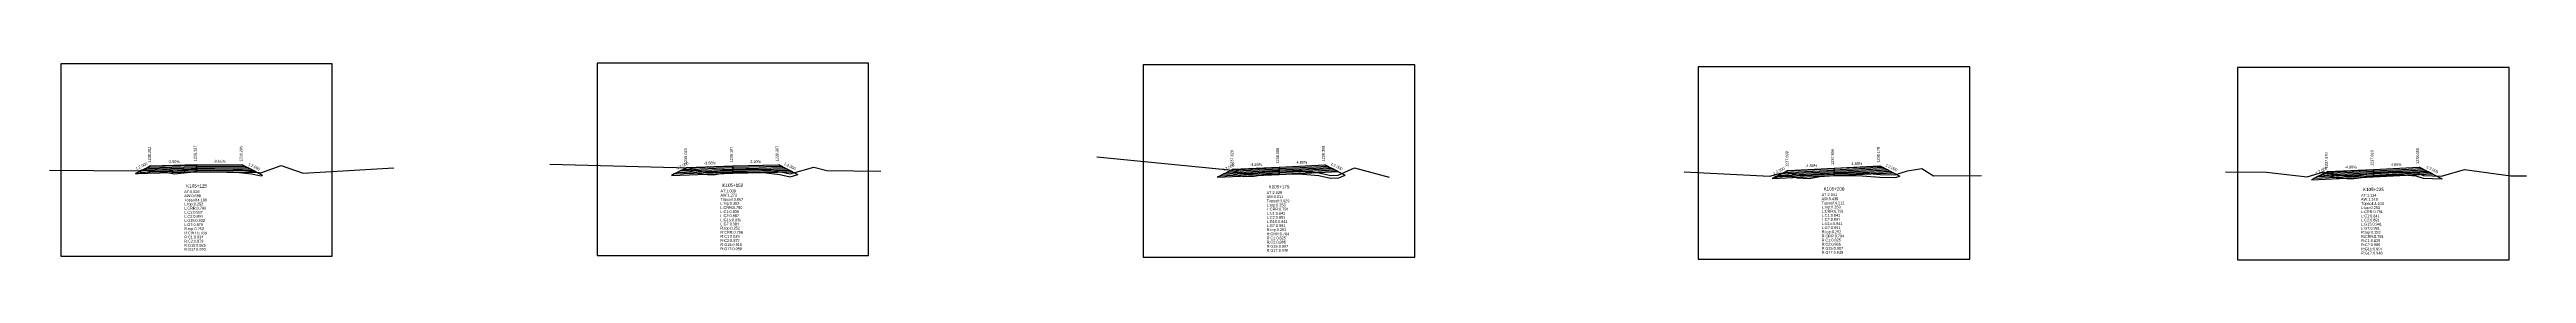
# Model space of a CAD drawing. Extents: x -7 to 78429, y 1189 to 1262.
# Drawn here: x 46938.2 to 47209.2, y 1227.9 to 1249.4 of the extents above; entities that cross this region are included whole.
import ezdxf
from ezdxf.enums import TextEntityAlignment as Align

# ---------------------------------------------------------------- set-up
doc = ezdxf.new("R2010")
doc.units = 0

msp = doc.modelspace()

# ---------------------------------------------------------------- linework, layer by layer
at = {"layer": 'A4_BORDER', "color": 7}
for points in [[(46939.438, 1228.332), (46969.138, 1228.332), (46969.138, 1249.332), (46939.438, 1249.332), (46939.438, 1228.332)], [(46998.101, 1228.4), (47027.801, 1228.4), (47027.801, 1249.4), (46998.101, 1249.4), (46998.101, 1228.4)], [(47057.858, 1228.226), (47087.558, 1228.226), (47087.558, 1249.226), (47057.858, 1249.226), (47057.858, 1228.226)], [(47118.573, 1228), (47148.273, 1228), (47148.273, 1249), (47118.573, 1249), (47118.573, 1228)], [(47177.583, 1227.939), (47207.283, 1227.939), (47207.283, 1248.939), (47177.583, 1248.939), (47177.583, 1227.939)]]:
    msp.add_lwpolyline(points, dxfattribs=at)
at = {"layer": 'CLEAR_GROUND', "color": 8}
for points in [[(46947.625, 1237.371), (46947.942, 1237.369), (46949.064, 1237.568), (46950.338, 1237.619), (46951.87, 1237.328), (46954.303, 1237.594), (46958.276, 1237.544), (46960.292, 1237.328), (46961.338, 1237.119), (46961.513, 1237.182)], [(47007.325, 1237.707), (47008.108, 1237.687), (47009.499, 1237.276), (47010.879, 1237.232), (47012.019, 1237.436), (47012.938, 1237.5), (47016.314, 1237.481), (47018.108, 1237.251), (47019.244, 1237.014), (47020.064, 1237.25)], [(47067.025, 1237.487), (47067.198, 1237.469), (47068.828, 1237.042), (47069.955, 1237.07), (47071.14, 1237.255), (47072.695, 1237.301), (47074.88, 1237.336), (47077.047, 1237.134), (47078.354, 1236.852), (47079.261, 1236.886), (47079.944, 1237.19)], [(47126.725, 1236.85), (47127.663, 1237.114), (47128.236, 1237.192), (47129.405, 1236.88), (47130.715, 1236.83), (47131.878, 1237.033), (47133.43, 1237.144), (47136.511, 1237.119), (47138.449, 1236.953), (47140.133, 1236.919), (47140.628, 1237.076)], [(47186.425, 1237.066), (47186.976, 1237.241), (47188.505, 1236.87), (47190.079, 1236.786), (47192.467, 1237.101), (47195.278, 1237.246), (47197.083, 1237.122), (47197.864, 1236.861), (47199.906, 1236.775), (47199.955, 1236.789)]]:
    msp.add_lwpolyline(points, dxfattribs=at)
at = {"layer": 'DESIGN_ROAD_TRIMMED', "color": 1}
for points in [[(46947.625, 1237.371), (46949.288, 1238.202), (46949.288, 1238.202), (46949.183, 1238.149), (46949.183, 1238.149), (46948.867, 1237.991), (46948.867, 1237.991), (46948.551, 1237.834), (46948.551, 1237.834), (46948.235, 1237.676), (46948.235, 1237.676), (46947.92, 1237.518), (46947.92, 1237.518), (46947.604, 1237.36), (46954.288, 1237.527), (46954.288, 1237.677), (46954.288, 1237.677), (46954.288, 1237.827), (46954.288, 1237.827), (46954.288, 1237.977), (46954.288, 1237.977), (46954.288, 1238.127), (46954.288, 1238.127), (46954.288, 1238.277), (46954.288, 1238.277), (46954.288, 1238.327), (46954.288, 1238.327), (46954.288, 1238.327), (46954.288, 1238.327), (46954.288, 1238.327), (46954.288, 1238.277), (46954.288, 1238.277), (46954.288, 1238.127), (46954.288, 1238.127), (46954.288, 1237.977), (46954.288, 1237.977), (46954.288, 1237.827), (46954.288, 1237.827), (46954.288, 1237.677), (46954.288, 1237.677), (46954.288, 1237.527), (46960.909, 1237.484), (46960.605, 1237.636), (46960.605, 1237.636), (46960.301, 1237.788), (46960.301, 1237.788), (46959.997, 1237.94), (46959.997, 1237.94), (46959.693, 1238.092), (46959.693, 1238.092), (46959.389, 1238.244), (46959.389, 1238.244), (46959.288, 1238.295), (46959.288, 1238.295), (46961.513, 1237.182)], [(47007.325, 1237.707), (47007.951, 1238.019), (47007.951, 1238.019), (47007.843, 1237.965), (47007.843, 1237.965), (47007.52, 1237.804), (47007.52, 1237.804), (47007.197, 1237.643), (47007.197, 1237.643), (47006.874, 1237.481), (47006.874, 1237.481), (47006.551, 1237.32), (47006.551, 1237.32), (47006.228, 1237.158), (47012.951, 1237.397), (47012.951, 1237.547), (47012.951, 1237.547), (47012.951, 1237.697), (47012.951, 1237.697), (47012.951, 1237.847), (47012.951, 1237.847), (47012.951, 1237.997), (47012.951, 1237.997), (47012.951, 1238.147), (47012.951, 1238.147), (47012.951, 1238.197), (47012.951, 1238.197), (47012.951, 1238.197), (47012.951, 1238.197), (47012.951, 1238.197), (47012.951, 1238.147), (47012.951, 1238.147), (47012.951, 1237.997), (47012.951, 1237.997), (47012.951, 1237.847), (47012.951, 1237.847), (47012.951, 1237.697), (47012.951, 1237.697), (47012.951, 1237.547), (47012.951, 1237.547), (47012.951, 1237.397), (47019.483, 1237.541), (47019.196, 1237.684), (47019.196, 1237.684), (47018.909, 1237.828), (47018.909, 1237.828), (47018.621, 1237.972), (47018.621, 1237.972), (47018.334, 1238.115), (47018.334, 1238.115), (47018.047, 1238.259), (47018.047, 1238.259), (47017.951, 1238.307), (47017.951, 1238.307), (47020.064, 1237.25)], [(47067.025, 1237.487), (47067.708, 1237.828), (47067.708, 1237.828), (47067.598, 1237.773), (47067.598, 1237.773), (47067.266, 1237.607), (47067.266, 1237.607), (47066.934, 1237.441), (47066.934, 1237.441), (47066.602, 1237.275), (47066.602, 1237.275), (47066.27, 1237.109), (47066.27, 1237.109), (47065.938, 1236.943), (47072.708, 1237.268), (47072.708, 1237.418), (47072.708, 1237.418), (47072.708, 1237.568), (47072.708, 1237.568), (47072.708, 1237.718), (47072.708, 1237.718), (47072.708, 1237.868), (47072.708, 1237.868), (47072.708, 1238.018), (47072.708, 1238.018), (47072.708, 1238.068), (47072.708, 1238.068), (47072.708, 1238.068), (47072.708, 1238.068), (47072.708, 1238.068), (47072.708, 1238.018), (47072.708, 1238.018), (47072.708, 1237.868), (47072.708, 1237.868), (47072.708, 1237.718), (47072.708, 1237.718), (47072.708, 1237.568), (47072.708, 1237.568), (47072.708, 1237.418), (47072.708, 1237.418), (47072.708, 1237.268), (47079.168, 1237.578), (47078.894, 1237.715), (47078.894, 1237.715), (47078.621, 1237.852), (47078.621, 1237.852), (47078.347, 1237.989), (47078.347, 1237.989), (47078.073, 1238.126), (47078.073, 1238.126), (47077.799, 1238.262), (47077.799, 1238.262), (47077.708, 1238.308), (47077.708, 1238.308), (47079.944, 1237.19)], [(47126.725, 1236.85), (47128.423, 1237.699), (47128.423, 1237.699), (47128.312, 1237.644), (47128.312, 1237.644), (47127.98, 1237.478), (47127.98, 1237.478), (47127.648, 1237.312), (47127.648, 1237.312), (47127.317, 1237.146), (47127.317, 1237.146), (47126.985, 1236.98), (47126.985, 1236.98), (47126.653, 1236.814), (47133.423, 1237.139), (47133.423, 1237.289), (47133.423, 1237.289), (47133.423, 1237.439), (47133.423, 1237.439), (47133.423, 1237.589), (47133.423, 1237.589), (47133.423, 1237.739), (47133.423, 1237.739), (47133.423, 1237.889), (47133.423, 1237.889), (47133.423, 1237.939), (47133.423, 1237.939), (47133.423, 1237.939), (47133.423, 1237.939), (47133.423, 1237.939), (47133.423, 1237.889), (47133.423, 1237.889), (47133.423, 1237.739), (47133.423, 1237.739), (47133.423, 1237.589), (47133.423, 1237.589), (47133.423, 1237.439), (47133.423, 1237.439), (47133.423, 1237.289), (47133.423, 1237.289), (47133.423, 1237.139), (47139.883, 1237.449), (47139.609, 1237.586), (47139.609, 1237.586), (47139.335, 1237.723), (47139.335, 1237.723), (47139.062, 1237.86), (47139.062, 1237.86), (47138.788, 1237.997), (47138.788, 1237.997), (47138.514, 1238.133), (47138.514, 1238.133), (47138.423, 1238.179), (47138.423, 1238.179), (47140.628, 1237.076)], [(47186.425, 1237.066), (47187.433, 1237.57), (47187.433, 1237.57), (47187.322, 1237.515), (47187.322, 1237.515), (47186.99, 1237.349), (47186.99, 1237.349), (47186.658, 1237.183), (47186.658, 1237.183), (47186.327, 1237.017), (47186.327, 1237.017), (47185.995, 1236.851), (47185.995, 1236.851), (47185.663, 1236.685), (47192.433, 1237.01), (47192.433, 1237.16), (47192.433, 1237.16), (47192.433, 1237.31), (47192.433, 1237.31), (47192.433, 1237.46), (47192.433, 1237.46), (47192.433, 1237.61), (47192.433, 1237.61), (47192.433, 1237.76), (47192.433, 1237.76), (47192.433, 1237.81), (47192.433, 1237.81), (47192.433, 1237.81), (47192.433, 1237.81), (47192.433, 1237.81), (47192.433, 1237.76), (47192.433, 1237.76), (47192.433, 1237.61), (47192.433, 1237.61), (47192.433, 1237.46), (47192.433, 1237.46), (47192.433, 1237.31), (47192.433, 1237.31), (47192.433, 1237.16), (47192.433, 1237.16), (47192.433, 1237.01), (47198.893, 1237.32), (47198.619, 1237.457), (47198.619, 1237.457), (47198.345, 1237.594), (47198.345, 1237.594), (47198.071, 1237.731), (47198.071, 1237.731), (47197.798, 1237.868), (47197.798, 1237.868), (47197.524, 1238.004), (47197.524, 1238.004), (47197.433, 1238.05), (47197.433, 1238.05), (47199.955, 1236.789)]]:
    msp.add_lwpolyline(points, dxfattribs=at)
at = {"layer": 'FINISHED_ROAD', "color": 2}
for points in [[(46949.288, 1238.202), (46949.288, 1238.202), (46954.288, 1238.327), (46959.288, 1238.295), (46959.288, 1238.295)], [(47007.951, 1238.019), (47007.951, 1238.019), (47012.951, 1238.197), (47017.951, 1238.307), (47017.951, 1238.307)], [(47067.708, 1237.828), (47067.708, 1237.828), (47072.708, 1238.068), (47077.708, 1238.308), (47077.708, 1238.308)], [(47128.423, 1237.699), (47128.423, 1237.699), (47133.423, 1237.939), (47138.423, 1238.179), (47138.423, 1238.179)], [(47187.433, 1237.57), (47187.433, 1237.57), (47192.433, 1237.81), (47197.433, 1238.05), (47197.433, 1238.05)]]:
    msp.add_lwpolyline(points, dxfattribs=at)
at = {"layer": 'LAYER_0', "color": 4}
for points in [[(46949.288, 1238.202), (46949.183, 1238.149), (46954.288, 1238.277), (46954.288, 1238.327)], [(47007.951, 1238.019), (47007.843, 1237.965), (47012.951, 1238.147), (47012.951, 1238.197)], [(47067.708, 1237.828), (47067.598, 1237.773), (47072.708, 1238.018), (47072.708, 1238.068)], [(47128.423, 1237.699), (47128.312, 1237.644), (47133.423, 1237.889), (47133.423, 1237.939)], [(47187.433, 1237.57), (47187.322, 1237.515), (47192.433, 1237.76), (47192.433, 1237.81)]]:
    msp.add_lwpolyline(points, dxfattribs=at)
at = {"layer": 'LAYER_1', "color": 4}
for points in [[(46949.183, 1238.149), (46948.867, 1237.991), (46954.288, 1238.127), (46954.288, 1238.277)], [(47007.843, 1237.965), (47007.52, 1237.804), (47012.951, 1237.997), (47012.951, 1238.147)], [(47067.598, 1237.773), (47067.266, 1237.607), (47072.708, 1237.868), (47072.708, 1238.018)], [(47128.312, 1237.644), (47127.98, 1237.478), (47133.423, 1237.739), (47133.423, 1237.889)], [(47187.322, 1237.515), (47186.99, 1237.349), (47192.433, 1237.61), (47192.433, 1237.76)]]:
    msp.add_lwpolyline(points, dxfattribs=at)
at = {"layer": 'LAYER_10', "color": 6}
for points in [[(46960.301, 1237.788), (46960.605, 1237.636), (46954.288, 1237.677), (46954.288, 1237.827)], [(47018.909, 1237.828), (47019.196, 1237.684), (47012.951, 1237.547), (47012.951, 1237.697)], [(47078.621, 1237.852), (47078.894, 1237.715), (47072.708, 1237.418), (47072.708, 1237.568)], [(47139.335, 1237.723), (47139.609, 1237.586), (47133.423, 1237.289), (47133.423, 1237.439)], [(47198.345, 1237.594), (47198.619, 1237.457), (47192.433, 1237.16), (47192.433, 1237.31)]]:
    msp.add_lwpolyline(points, dxfattribs=at)
at = {"layer": 'LAYER_11', "color": 6}
for points in [[(46960.605, 1237.636), (46960.909, 1237.484), (46954.288, 1237.527), (46954.288, 1237.677)], [(47019.196, 1237.684), (47019.483, 1237.541), (47012.951, 1237.397), (47012.951, 1237.547)], [(47078.894, 1237.715), (47079.168, 1237.578), (47072.708, 1237.268), (47072.708, 1237.418)], [(47139.609, 1237.586), (47139.883, 1237.449), (47133.423, 1237.139), (47133.423, 1237.289)], [(47198.619, 1237.457), (47198.893, 1237.32), (47192.433, 1237.01), (47192.433, 1237.16)]]:
    msp.add_lwpolyline(points, dxfattribs=at)
at = {"layer": 'LAYER_2', "color": 4}
for points in [[(46948.867, 1237.991), (46948.551, 1237.834), (46954.288, 1237.977), (46954.288, 1238.127)], [(47007.52, 1237.804), (47007.197, 1237.643), (47012.951, 1237.847), (47012.951, 1237.997)], [(47067.266, 1237.607), (47066.934, 1237.441), (47072.708, 1237.718), (47072.708, 1237.868)], [(47127.98, 1237.478), (47127.648, 1237.312), (47133.423, 1237.589), (47133.423, 1237.739)], [(47186.99, 1237.349), (47186.658, 1237.183), (47192.433, 1237.46), (47192.433, 1237.61)]]:
    msp.add_lwpolyline(points, dxfattribs=at)
at = {"layer": 'LAYER_3', "color": 4}
for points in [[(46948.551, 1237.834), (46948.235, 1237.676), (46954.288, 1237.827), (46954.288, 1237.977)], [(47007.197, 1237.643), (47006.874, 1237.481), (47012.951, 1237.697), (47012.951, 1237.847)], [(47066.934, 1237.441), (47066.602, 1237.275), (47072.708, 1237.568), (47072.708, 1237.718)], [(47127.648, 1237.312), (47127.317, 1237.146), (47133.423, 1237.439), (47133.423, 1237.589)], [(47186.658, 1237.183), (47186.327, 1237.017), (47192.433, 1237.31), (47192.433, 1237.46)]]:
    msp.add_lwpolyline(points, dxfattribs=at)
at = {"layer": 'LAYER_4', "color": 4}
for points in [[(46948.235, 1237.676), (46947.92, 1237.518), (46954.288, 1237.677), (46954.288, 1237.827)], [(47006.874, 1237.481), (47006.551, 1237.32), (47012.951, 1237.547), (47012.951, 1237.697)], [(47066.602, 1237.275), (47066.27, 1237.109), (47072.708, 1237.418), (47072.708, 1237.568)], [(47127.317, 1237.146), (47126.985, 1236.98), (47133.423, 1237.289), (47133.423, 1237.439)], [(47186.327, 1237.017), (47185.995, 1236.851), (47192.433, 1237.16), (47192.433, 1237.31)]]:
    msp.add_lwpolyline(points, dxfattribs=at)
at = {"layer": 'LAYER_5', "color": 4}
for points in [[(46947.92, 1237.518), (46947.604, 1237.36), (46954.288, 1237.527), (46954.288, 1237.677)], [(47006.551, 1237.32), (47006.228, 1237.158), (47012.951, 1237.397), (47012.951, 1237.547)], [(47066.27, 1237.109), (47065.938, 1236.943), (47072.708, 1237.268), (47072.708, 1237.418)], [(47126.985, 1236.98), (47126.653, 1236.814), (47133.423, 1237.139), (47133.423, 1237.289)], [(47185.995, 1236.851), (47185.663, 1236.685), (47192.433, 1237.01), (47192.433, 1237.16)]]:
    msp.add_lwpolyline(points, dxfattribs=at)
at = {"layer": 'LAYER_6', "color": 6}
for points in [[(46959.288, 1238.295), (46959.389, 1238.244), (46954.288, 1238.277), (46954.288, 1238.327)], [(47017.951, 1238.307), (47018.047, 1238.259), (47012.951, 1238.147), (47012.951, 1238.197)], [(47077.708, 1238.308), (47077.799, 1238.262), (47072.708, 1238.018), (47072.708, 1238.068)], [(47138.423, 1238.179), (47138.514, 1238.133), (47133.423, 1237.889), (47133.423, 1237.939)], [(47197.433, 1238.05), (47197.524, 1238.004), (47192.433, 1237.76), (47192.433, 1237.81)]]:
    msp.add_lwpolyline(points, dxfattribs=at)
at = {"layer": 'LAYER_7', "color": 6}
for points in [[(46959.389, 1238.244), (46959.693, 1238.092), (46954.288, 1238.127), (46954.288, 1238.277)], [(47018.047, 1238.259), (47018.334, 1238.115), (47012.951, 1237.997), (47012.951, 1238.147)], [(47077.799, 1238.262), (47078.073, 1238.126), (47072.708, 1237.868), (47072.708, 1238.018)], [(47138.514, 1238.133), (47138.788, 1237.997), (47133.423, 1237.739), (47133.423, 1237.889)], [(47197.524, 1238.004), (47197.798, 1237.868), (47192.433, 1237.61), (47192.433, 1237.76)]]:
    msp.add_lwpolyline(points, dxfattribs=at)
at = {"layer": 'LAYER_8', "color": 6}
for points in [[(46959.693, 1238.092), (46959.997, 1237.94), (46954.288, 1237.977), (46954.288, 1238.127)], [(47018.334, 1238.115), (47018.621, 1237.972), (47012.951, 1237.847), (47012.951, 1237.997)], [(47078.073, 1238.126), (47078.347, 1237.989), (47072.708, 1237.718), (47072.708, 1237.868)], [(47138.788, 1237.997), (47139.062, 1237.86), (47133.423, 1237.589), (47133.423, 1237.739)], [(47197.798, 1237.868), (47198.071, 1237.731), (47192.433, 1237.46), (47192.433, 1237.61)]]:
    msp.add_lwpolyline(points, dxfattribs=at)
at = {"layer": 'LAYER_9', "color": 6}
for points in [[(46959.997, 1237.94), (46960.301, 1237.788), (46954.288, 1237.827), (46954.288, 1237.977)], [(47018.621, 1237.972), (47018.909, 1237.828), (47012.951, 1237.697), (47012.951, 1237.847)], [(47078.347, 1237.989), (47078.621, 1237.852), (47072.708, 1237.568), (47072.708, 1237.718)], [(47139.062, 1237.86), (47139.335, 1237.723), (47133.423, 1237.439), (47133.423, 1237.589)], [(47198.071, 1237.731), (47198.345, 1237.594), (47192.433, 1237.31), (47192.433, 1237.46)]]:
    msp.add_lwpolyline(points, dxfattribs=at)
at = {"layer": 'NATURAL_GROUND', "color": 3}
for points in [[(46992.918, 1238.365), (47008.155, 1237.986), (47009.547, 1237.575), (47010.857, 1237.533), (47011.982, 1237.734), (47012.929, 1237.8), (47016.334, 1237.781), (47018.158, 1237.547), (47019.233, 1237.323), (47021.801, 1238.062), (47023.249, 1237.694), (47029.148, 1237.605)], [(47052.784, 1239.191), (47067.251, 1237.766), (47068.863, 1237.343), (47069.928, 1237.369), (47071.112, 1237.555), (47072.688, 1237.601), (47074.891, 1237.637), (47077.093, 1237.431), (47078.38, 1237.153), (47079.192, 1237.184), (47080.966, 1237.973), (47084.753, 1236.958)], [(46938.203, 1237.726), (46947.916, 1237.669), (46949.032, 1237.867), (46950.36, 1237.92), (46951.882, 1237.631), (46954.288, 1237.894), (46958.294, 1237.844), (46960.337, 1237.625), (46961.315, 1237.429), (46963.529, 1238.233), (46965.934, 1237.385), (46975.865, 1237.994)], [(47117.032, 1237.546), (47126.396, 1237.069), (47127.602, 1237.409), (47128.256, 1237.497), (47129.45, 1237.179), (47130.695, 1237.131), (47131.842, 1237.331), (47133.421, 1237.445), (47136.525, 1237.418), (47138.465, 1237.252), (47140.09, 1237.22), (47141.456, 1237.654), (47143.025, 1237.902), (47144.3, 1237.1), (47149.555, 1237.158)], [(47176.247, 1237.537), (47180.752, 1237.499), (47185.19, 1236.989), (47186.965, 1237.552), (47188.549, 1237.168), (47190.068, 1237.087), (47192.44, 1237.4), (47195.281, 1237.547), (47197.142, 1237.419), (47197.919, 1237.159), (47199.871, 1237.076), (47202.413, 1237.79), (47207.464, 1237.102), (47209.177, 1237.104)]]:
    msp.add_lwpolyline(points, dxfattribs=at)
at = {"layer": 'STRUCTURE_LEFT', "color": 4}
for points in [[(46949.288, 1238.202), (46949.183, 1238.149), (46949.183, 1238.149), (46948.867, 1237.991), (46948.867, 1237.991), (46948.551, 1237.834), (46948.551, 1237.834), (46948.235, 1237.676), (46948.235, 1237.676), (46947.92, 1237.518), (46947.92, 1237.518), (46947.604, 1237.36), (46954.288, 1237.527), (46954.288, 1237.677), (46954.288, 1237.677), (46954.288, 1237.827), (46954.288, 1237.827), (46954.288, 1237.977), (46954.288, 1237.977), (46954.288, 1238.127), (46954.288, 1238.127), (46954.288, 1238.277), (46954.288, 1238.277), (46954.288, 1238.327), (46954.288, 1238.327)], [(47007.951, 1238.019), (47007.843, 1237.965), (47007.843, 1237.965), (47007.52, 1237.804), (47007.52, 1237.804), (47007.197, 1237.643), (47007.197, 1237.643), (47006.874, 1237.481), (47006.874, 1237.481), (47006.551, 1237.32), (47006.551, 1237.32), (47006.228, 1237.158), (47012.951, 1237.397), (47012.951, 1237.547), (47012.951, 1237.547), (47012.951, 1237.697), (47012.951, 1237.697), (47012.951, 1237.847), (47012.951, 1237.847), (47012.951, 1237.997), (47012.951, 1237.997), (47012.951, 1238.147), (47012.951, 1238.147), (47012.951, 1238.197), (47012.951, 1238.197)], [(47067.708, 1237.828), (47067.598, 1237.773), (47067.598, 1237.773), (47067.266, 1237.607), (47067.266, 1237.607), (47066.934, 1237.441), (47066.934, 1237.441), (47066.602, 1237.275), (47066.602, 1237.275), (47066.27, 1237.109), (47066.27, 1237.109), (47065.938, 1236.943), (47072.708, 1237.268), (47072.708, 1237.418), (47072.708, 1237.418), (47072.708, 1237.568), (47072.708, 1237.568), (47072.708, 1237.718), (47072.708, 1237.718), (47072.708, 1237.868), (47072.708, 1237.868), (47072.708, 1238.018), (47072.708, 1238.018), (47072.708, 1238.068), (47072.708, 1238.068)], [(47128.423, 1237.699), (47128.312, 1237.644), (47128.312, 1237.644), (47127.98, 1237.478), (47127.98, 1237.478), (47127.648, 1237.312), (47127.648, 1237.312), (47127.317, 1237.146), (47127.317, 1237.146), (47126.985, 1236.98), (47126.985, 1236.98), (47126.653, 1236.814), (47133.423, 1237.139), (47133.423, 1237.289), (47133.423, 1237.289), (47133.423, 1237.439), (47133.423, 1237.439), (47133.423, 1237.589), (47133.423, 1237.589), (47133.423, 1237.739), (47133.423, 1237.739), (47133.423, 1237.889), (47133.423, 1237.889), (47133.423, 1237.939), (47133.423, 1237.939)], [(47187.433, 1237.57), (47187.322, 1237.515), (47187.322, 1237.515), (47186.99, 1237.349), (47186.99, 1237.349), (47186.658, 1237.183), (47186.658, 1237.183), (47186.327, 1237.017), (47186.327, 1237.017), (47185.995, 1236.851), (47185.995, 1236.851), (47185.663, 1236.685), (47192.433, 1237.01), (47192.433, 1237.16), (47192.433, 1237.16), (47192.433, 1237.31), (47192.433, 1237.31), (47192.433, 1237.46), (47192.433, 1237.46), (47192.433, 1237.61), (47192.433, 1237.61), (47192.433, 1237.76), (47192.433, 1237.76), (47192.433, 1237.81), (47192.433, 1237.81)]]:
    msp.add_lwpolyline(points, dxfattribs=at)
at = {"layer": 'STRUCTURE_RIGHT', "color": 6}
for points in [[(46954.288, 1238.327), (46954.288, 1238.327), (46954.288, 1238.277), (46954.288, 1238.277), (46954.288, 1238.127), (46954.288, 1238.127), (46954.288, 1237.977), (46954.288, 1237.977), (46954.288, 1237.827), (46954.288, 1237.827), (46954.288, 1237.677), (46954.288, 1237.677), (46954.288, 1237.527), (46960.909, 1237.484), (46960.605, 1237.636), (46960.605, 1237.636), (46960.301, 1237.788), (46960.301, 1237.788), (46959.997, 1237.94), (46959.997, 1237.94), (46959.693, 1238.092), (46959.693, 1238.092), (46959.389, 1238.244), (46959.389, 1238.244), (46959.288, 1238.295)], [(47012.951, 1238.197), (47012.951, 1238.197), (47012.951, 1238.147), (47012.951, 1238.147), (47012.951, 1237.997), (47012.951, 1237.997), (47012.951, 1237.847), (47012.951, 1237.847), (47012.951, 1237.697), (47012.951, 1237.697), (47012.951, 1237.547), (47012.951, 1237.547), (47012.951, 1237.397), (47019.483, 1237.541), (47019.196, 1237.684), (47019.196, 1237.684), (47018.909, 1237.828), (47018.909, 1237.828), (47018.621, 1237.972), (47018.621, 1237.972), (47018.334, 1238.115), (47018.334, 1238.115), (47018.047, 1238.259), (47018.047, 1238.259), (47017.951, 1238.307)], [(47072.708, 1238.068), (47072.708, 1238.068), (47072.708, 1238.018), (47072.708, 1238.018), (47072.708, 1237.868), (47072.708, 1237.868), (47072.708, 1237.718), (47072.708, 1237.718), (47072.708, 1237.568), (47072.708, 1237.568), (47072.708, 1237.418), (47072.708, 1237.418), (47072.708, 1237.268), (47079.168, 1237.578), (47078.894, 1237.715), (47078.894, 1237.715), (47078.621, 1237.852), (47078.621, 1237.852), (47078.347, 1237.989), (47078.347, 1237.989), (47078.073, 1238.126), (47078.073, 1238.126), (47077.799, 1238.262), (47077.799, 1238.262), (47077.708, 1238.308)], [(47133.423, 1237.939), (47133.423, 1237.939), (47133.423, 1237.889), (47133.423, 1237.889), (47133.423, 1237.739), (47133.423, 1237.739), (47133.423, 1237.589), (47133.423, 1237.589), (47133.423, 1237.439), (47133.423, 1237.439), (47133.423, 1237.289), (47133.423, 1237.289), (47133.423, 1237.139), (47139.883, 1237.449), (47139.609, 1237.586), (47139.609, 1237.586), (47139.335, 1237.723), (47139.335, 1237.723), (47139.062, 1237.86), (47139.062, 1237.86), (47138.788, 1237.997), (47138.788, 1237.997), (47138.514, 1238.133), (47138.514, 1238.133), (47138.423, 1238.179)], [(47192.433, 1237.81), (47192.433, 1237.81), (47192.433, 1237.76), (47192.433, 1237.76), (47192.433, 1237.61), (47192.433, 1237.61), (47192.433, 1237.46), (47192.433, 1237.46), (47192.433, 1237.31), (47192.433, 1237.31), (47192.433, 1237.16), (47192.433, 1237.16), (47192.433, 1237.01), (47198.893, 1237.32), (47198.619, 1237.457), (47198.619, 1237.457), (47198.345, 1237.594), (47198.345, 1237.594), (47198.071, 1237.731), (47198.071, 1237.731), (47197.798, 1237.868), (47197.798, 1237.868), (47197.524, 1238.004), (47197.524, 1238.004), (47197.433, 1238.05)]]:
    msp.add_lwpolyline(points, dxfattribs=at)

# ---------------------------------------------------------------- texts
at = {"layer": 'INFO_TEXT'}
for s, p in [('AT:0.526', (46952.938, 1235.232)), ('AW:0.668', (46952.938, 1234.782)), ('Topsoil:4.198', (46952.938, 1234.332)), ('L:top:0.253', (46952.938, 1233.882)), ('L:CRR:0.789', (46952.938, 1233.432)), ('L:C1:0.837', (46952.938, 1232.982)), ('AT:1.008', (47011.601, 1235.3)), ('AW:1.272', (47011.601, 1234.85)), ('Topsoil:3.867', (47011.601, 1234.4)), ('L:top:0.253', (47011.601, 1233.95)), ('L:CRR:0.790', (47011.601, 1233.5)), ('L:C1:0.839', (47011.601, 1233.05)), ('AT:2.029', (47071.358, 1235.126)), ('AW:0.811', (47071.358, 1234.676)), ('Topsoil:3.929', (47071.358, 1234.226)), ('L:top:0.253', (47071.358, 1233.776)), ('L:CRR:0.791', (47071.358, 1233.326)), ('L:C1:0.841', (47071.358, 1232.876)), ('AT:2.041', (47132.073, 1234.9)), ('AW:0.439', (47132.073, 1234.45)), ('Topsoil:4.212', (47132.073, 1234)), ('L:top:0.253', (47132.073, 1233.55)), ('L:CRR:0.791', (47132.073, 1233.1)), ('L:C1:0.841', (47132.073, 1232.65)), ('AT:1.134', (47191.083, 1234.839)), ('AW:1.143', (47191.083, 1234.389)), ('Topsoil:4.104', (47191.083, 1233.939)), ('L:top:0.253', (47191.083, 1233.489)), ('L:CRR:0.791', (47191.083, 1233.039)), ('L:C2:0.884', (46952.938, 1232.532)), ('L:G15:0.932', (46952.938, 1232.082)), ('L:G7:0.979', (46952.938, 1231.632)), ('R:top:0.253', (46952.938, 1231.182)), ('R:CRR:0.788', (46952.938, 1230.732)), ('R:C1:0.834', (46952.938, 1230.282)), ('L:C2:0.887', (47011.601, 1232.6)), ('L:G15:0.936', (47011.601, 1232.15)), ('L:G7:0.984', (47011.601, 1231.7)), ('R:top:0.252', (47011.601, 1231.25)), ('R:CRR:0.786', (47011.601, 1230.8)), ('R:C1:0.829', (47011.601, 1230.35)), ('L:C2:0.891', (47071.358, 1232.426)), ('L:G15:0.941', (47071.358, 1231.976)), ('L:G7:0.991', (47071.358, 1231.526)), ('R:top:0.252', (47071.358, 1231.076)), ('R:CRR:0.784', (47071.358, 1230.626)), ('R:C1:0.825', (47071.358, 1230.176)), ('L:C2:0.891', (47132.073, 1232.2)), ('L:G15:0.941', (47132.073, 1231.75)), ('L:G7:0.991', (47132.073, 1231.3)), ('R:top:0.252', (47132.073, 1230.85)), ('R:CRR:0.784', (47132.073, 1230.4)), ('R:C1:0.825', (47132.073, 1229.95)), ('L:C1:0.841', (47191.083, 1232.589)), ('L:C2:0.891', (47191.083, 1232.139)), ('L:G15:0.941', (47191.083, 1231.689)), ('L:G7:0.991', (47191.083, 1231.239)), ('R:top:0.252', (47191.083, 1230.789)), ('R:CRR:0.784', (47191.083, 1230.339)), ('R:C2:0.879', (46952.938, 1229.832)), ('R:G15:0.925', (46952.938, 1229.382)), ('R:G17:0.970', (46952.938, 1228.932)), ('R:C2:0.872', (47011.601, 1229.9)), ('R:G15:0.915', (47011.601, 1229.45)), ('R:G17:0.958', (47011.601, 1229)), ('R:C2:0.866', (47071.358, 1229.726)), ('R:G15:0.907', (47071.358, 1229.276)), ('R:G17:0.948', (47071.358, 1228.826)), ('R:C2:0.866', (47132.073, 1229.5)), ('R:G15:0.907', (47132.073, 1229.05)), ('R:G17:0.948', (47132.073, 1228.6)), ('R:C1:0.825', (47191.083, 1229.889)), ('R:C2:0.866', (47191.083, 1229.439)), ('R:G15:0.907', (47191.083, 1228.989)), ('R:G17:0.948', (47191.083, 1228.539))]:
    msp.add_text(s, height=0.3, dxfattribs=at).set_placement(p)
at = {"layer": 'LEFT_TEXT_H'}
for s, p in [('1238.202', (46949.288, 1238.562)), ('1238.019', (47007.951, 1238.379)), ('1237.828', (47067.708, 1238.188)), ('1237.699', (47128.423, 1238.059)), ('1237.570', (47187.433, 1237.93))]:
    msp.add_text(s, height=0.3, rotation=90, dxfattribs=at).set_placement(p)
at = {"layer": 'POINT_TEXT_H'}
for s, p in [('1238.327', (46954.288, 1238.687)), ('1238.197', (47012.951, 1238.557)), ('1238.068', (47072.708, 1238.428)), ('1237.939', (47133.423, 1238.299)), ('1237.810', (47192.433, 1238.17))]:
    msp.add_text(s, height=0.3, rotation=90, dxfattribs=at).set_placement(p)
at = {"layer": 'RIGHT_TEXT_H'}
for s, p in [('1238.295', (46959.288, 1238.655)), ('1238.307', (47017.951, 1238.667)), ('1238.308', (47077.708, 1238.668)), ('1238.179', (47138.423, 1238.539)), ('1238.050', (47197.433, 1238.41))]:
    msp.add_text(s, height=0.3, rotation=90, dxfattribs=at).set_placement(p)
at = {"layer": 'SLOPE_left'}
for p in [(46948.376, 1237.947), (47007.558, 1238.024), (47067.286, 1237.818), (47127.494, 1237.436), (47186.849, 1237.479)]:
    msp.add_text('1:2.000', height=0.3, rotation=26.565, dxfattribs=at).set_placement(p, align=Align.BOTTOM_CENTER)
at = {"layer": 'SLOPE_right'}
for p in [(46960.481, 1237.899), (47019.088, 1237.94), (47078.907, 1237.91), (47139.606, 1237.789), (47198.775, 1237.58)]:
    msp.add_text('1:2.000', height=0.3, rotation=-26.565, dxfattribs=at).set_placement(p, align=Align.BOTTOM_CENTER)
at = {"layer": 'SLOPE_TEXT'}
for s, p in [('-2.50%', (46951.788, 1238.505)), ('-0.65%', (46956.788, 1238.551)), ('-3.55%', (47010.451, 1238.348)), ('2.20%', (47015.451, 1238.492)), ('-4.80%', (47070.208, 1238.188)), ('4.80%', (47075.208, 1238.428)), ('-4.80%', (47130.923, 1238.059)), ('4.80%', (47135.923, 1238.299)), ('4.80%', (47194.933, 1238.17)), ('-4.80%', (47189.933, 1237.93))]:
    msp.add_text(s, height=0.3, dxfattribs=at).set_placement(p, align=Align.CENTER)
at = {"layer": 'STATION_TITLE'}
for s, p in [('K105+125', (46954.288, 1235.832)), ('K105+150', (47012.951, 1235.9)), ('K105+175', (47072.708, 1235.726)), ('K105+200', (47133.423, 1235.5)), ('K105+225', (47192.433, 1235.439))]:
    msp.add_text(s, height=0.36, dxfattribs=at).set_placement(p, align=Align.CENTER)

doc.saveas('drawing.dxf')
